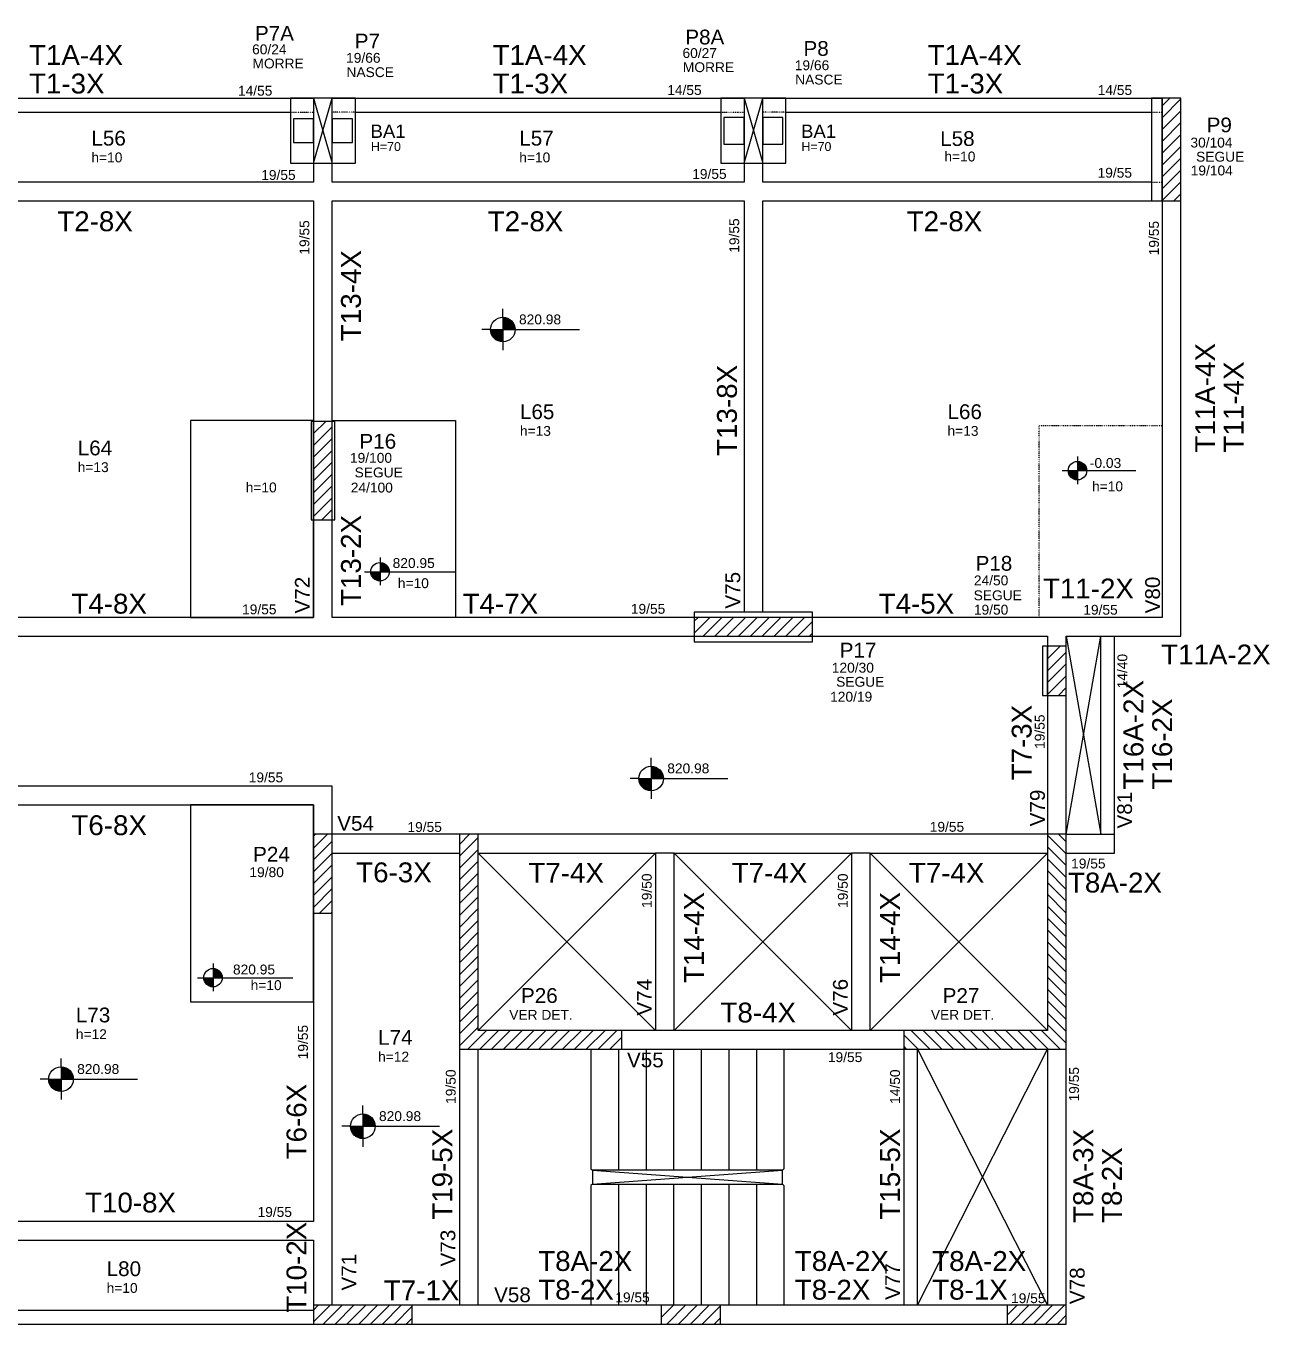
# Model space of a CAD drawing. Header units: millimetres. Extents: x 4248 to 7961, y 1155 to 5765.
# Drawn here: x 6698 to 7961, y 4436 to 5753 of the extents above; entities that cross this region are included whole.
import ezdxf

# ---------------------------------------------------------------- set-up
doc = ezdxf.new("R2010")
doc.units = ezdxf.units.MM
doc.linetypes.add('ESTILO_TQS_0004', pattern=[2, 0.5, -0.4, 0.1, -0.4, 0.1, -0.5])
for name, color, linetype in [('1', 1, 'Continuous'), ('3', 3, 'Continuous'), ('4', 4, 'Continuous'), ('7', 7, 'Continuous'), ('9', 9, 'Continuous')]:
    doc.layers.add(name, color=color, linetype=linetype)
doc.layers.add('NOME DA VIGA', color=6, linetype='Continuous', lineweight=25)
doc.styles.get("Standard").update_dxf_attribs({"font": 'arial.ttf'})

msp = doc.modelspace()

# ---------------------------------------------------------------- linework, layer by layer
at = {"layer": '1', "linetype": 'Continuous'}
for p, q in [((6990.22, 5613.87), (7009.22, 5679.87)), ((6990.22, 5679.87), (7009.22, 5613.87)), ((7427.22, 5613.87), (7446.22, 5679.87)), ((7427.22, 5679.87), (7446.22, 5613.87)), ((7754.22, 5133.87), (7789.22, 4932.87)), ((7754.22, 4932.87), (7789.22, 5133.87)), ((7157.22, 4733.87), (7337.22, 4913.87)), ((7157.22, 4913.87), (7337.22, 4733.87)), ((7157.22, 4733.87), (7337.22, 4913.87)), ((7157.22, 4913.87), (7337.22, 4733.87)), ((7356.22, 4733.87), (7536.22, 4913.87)), ((7356.22, 4913.87), (7536.22, 4733.87)), ((7356.22, 4733.87), (7536.22, 4913.87)), ((7356.22, 4913.87), (7536.22, 4733.87)), ((7555.22, 4733.87), (7735.22, 4913.87)), ((7555.22, 4913.87), (7735.22, 4733.87)), ((7555.22, 4733.87), (7735.22, 4913.87)), ((7555.22, 4913.87), (7735.22, 4733.87)), ((7603.22, 4454.87), (7735.22, 4714.87)), ((7603.22, 4714.87), (7735.22, 4454.87)), ((7603.22, 4454.87), (7735.22, 4714.87)), ((7603.22, 4714.87), (7735.22, 4454.87))]:
    msp.add_line(p, q, dxfattribs=at)
at = {"layer": '3', "color": 1, "linetype": 'Continuous'}
for p, q in [((6572.22, 5679.87), (6990.22, 5679.87)), ((7009.22, 5679.87), (7427.22, 5679.87)), ((7446.22, 5679.87), (7851.72, 5679.87)), ((6595.72, 5665.87), (6966.72, 5665.87)), ((7032.72, 5665.87), (7403.72, 5665.87)), ((7469.72, 5665.87), (7840.72, 5665.87)), ((7870.72, 5464.63), (7870.72, 5477.63)), ((6600.72, 4449.87), (6990.22, 4449.87)), ((6572.22, 4435.87), (6990.22, 4435.87))]:
    msp.add_line(p, q, dxfattribs=at)
at = {"layer": '3', "linetype": 'Continuous'}
for p, q in [((7851.72, 5672.17), (7859.42, 5679.87)), ((7851.72, 5660.15), (7870.72, 5679.15)), ((7851.72, 5648.13), (7870.72, 5667.13)), ((7851.72, 5636.11), (7870.72, 5655.11)), ((7851.72, 5624.09), (7870.72, 5643.09)), ((7851.72, 5612.07), (7870.72, 5631.07)), ((7851.72, 5600.05), (7870.72, 5619.05)), ((7851.72, 5588.03), (7870.72, 5607.03)), ((7851.72, 5576.01), (7870.72, 5595.01)), ((7863.6, 5575.87), (7870.72, 5582.98)), ((7182.35, 5457.6), (7182.35, 5466.19)), ((7182.35, 5457.6), (7182.35, 5432.6)), ((7182.35, 5457), (7186.2, 5457)), ((7182.35, 5456.2), (7188.1, 5456.2)), ((7182.35, 5455.41), (7189.43, 5455.41)), ((7182.35, 5454.62), (7190.46, 5454.62)), ((7169.85, 5445.1), (7161.14, 5445.1)), ((7169.85, 5445.1), (7194.85, 5445.1)), ((7182.35, 5444.31), (7169.85, 5444.31)), ((7182.35, 5443.52), (7169.95, 5443.52)), ((7182.35, 5442.73), (7170.08, 5442.73)), ((7182.35, 5441.93), (7170.26, 5441.93)), ((7182.35, 5441.14), (7170.5, 5441.14)), ((7182.35, 5453.83), (7191.31, 5453.83)), ((7182.35, 5453.03), (7192.02, 5453.03)), ((7182.35, 5452.24), (7192.62, 5452.24)), ((7182.35, 5451.45), (7193.12, 5451.45)), ((7182.35, 5450.65), (7193.55, 5450.65)), ((7182.35, 5449.86), (7193.91, 5449.86)), ((7182.35, 5449.07), (7194.21, 5449.07)), ((7182.35, 5448.28), (7194.44, 5448.28)), ((7182.35, 5447.48), (7194.62, 5447.48)), ((7182.35, 5446.69), (7194.75, 5446.69)), ((7182.35, 5445.9), (7194.85, 5445.9)), ((7194.85, 5445.1), (7260.16, 5445.1)), ((7182.35, 5440.35), (7170.79, 5440.35)), ((7182.35, 5439.55), (7171.15, 5439.55)), ((7182.35, 5438.76), (7171.58, 5438.76)), ((7182.35, 5437.97), (7172.09, 5437.97)), ((7182.35, 5437.18), (7172.69, 5437.18)), ((7182.35, 5436.38), (7173.4, 5436.38)), ((7182.35, 5435.59), (7174.25, 5435.59)), ((7182.35, 5434.8), (7175.28, 5434.8)), ((7182.35, 5434.01), (7176.6, 5434.01)), ((7182.35, 5433.21), (7178.5, 5433.21)), ((7182.35, 5432.6), (7182.35, 5424.38)), ((6990.22, 5339.59), (7002.5, 5351.87)), ((6990.22, 5351.61), (6990.48, 5351.87)), ((6990.22, 5327.57), (7009.22, 5346.57)), ((6990.22, 5315.55), (7009.22, 5334.55)), ((6990.22, 5303.53), (7009.22, 5322.53)), ((6990.22, 5291.5), (7009.22, 5310.5)), ((7765.66, 5316.41), (7765.66, 5288.21)), ((7765.66, 5311.31), (7765.66, 5292.56)), ((7765.66, 5310.85), (7768.55, 5310.85)), ((7765.66, 5310.26), (7769.98, 5310.26)), ((7765.66, 5309.67), (7770.97, 5309.67)), ((7765.66, 5309.07), (7771.75, 5309.07)), ((6990.22, 5279.48), (7009.22, 5298.48)), ((7750.02, 5301.93), (7824.79, 5301.93)), ((7756.29, 5301.93), (7775.04, 5301.93)), ((7765.66, 5301.34), (7756.29, 5301.34)), ((7765.66, 5300.75), (7756.37, 5300.75)), ((7765.66, 5300.15), (7756.46, 5300.15)), ((7765.66, 5299.56), (7756.6, 5299.56)), ((7765.66, 5298.96), (7756.77, 5298.96)), ((7765.66, 5298.37), (7757, 5298.37)), ((7765.66, 5297.77), (7757.26, 5297.77)), ((7765.66, 5297.18), (7757.59, 5297.18)), ((7765.66, 5296.58), (7757.97, 5296.58)), ((7765.66, 5295.99), (7758.42, 5295.99)), ((7765.66, 5308.48), (7772.38, 5308.48)), ((7765.66, 5307.88), (7772.91, 5307.88)), ((7765.66, 5307.29), (7773.36, 5307.29)), ((7765.66, 5306.69), (7773.74, 5306.69)), ((7765.66, 5306.1), (7774.07, 5306.1)), ((7765.66, 5305.5), (7774.33, 5305.5)), ((7765.66, 5304.91), (7774.56, 5304.91)), ((7765.66, 5304.31), (7774.73, 5304.31)), ((7765.66, 5303.72), (7774.87, 5303.72)), ((7765.66, 5303.12), (7774.96, 5303.12)), ((7765.66, 5302.53), (7775.04, 5302.53)), ((6990.22, 5267.46), (7009.22, 5286.46)), ((7765.66, 5295.39), (7758.95, 5295.39)), ((7765.66, 5294.8), (7759.58, 5294.8)), ((7765.66, 5294.2), (7760.36, 5294.2)), ((7765.66, 5293.61), (7761.35, 5293.61)), ((7765.66, 5293.02), (7762.78, 5293.02)), ((6990.22, 5255.44), (7009.22, 5274.44)), ((6998.67, 5251.87), (7009.22, 5262.42)), ((7057.65, 5213.82), (7057.65, 5185.61)), ((7057.65, 5208.72), (7057.65, 5189.97)), ((7057.65, 5208.26), (7060.53, 5208.26)), ((7057.65, 5207.67), (7061.96, 5207.67)), ((7057.65, 5207.07), (7062.95, 5207.07)), ((7057.65, 5206.48), (7063.73, 5206.48)), ((7057.65, 5205.88), (7064.36, 5205.88)), ((7057.65, 5205.29), (7064.89, 5205.29)), ((7057.65, 5204.69), (7065.34, 5204.69)), ((7057.65, 5204.1), (7065.72, 5204.1)), ((7042, 5199.34), (7133.57, 5199.34)), ((7048.27, 5199.34), (7067.02, 5199.34)), ((7057.65, 5198.75), (7048.27, 5198.75)), ((7057.65, 5198.15), (7048.35, 5198.15)), ((7057.65, 5197.56), (7048.44, 5197.56)), ((7057.65, 5196.96), (7048.58, 5196.96)), ((7057.65, 5196.37), (7048.76, 5196.37)), ((7057.65, 5195.77), (7048.98, 5195.77)), ((7057.65, 5195.18), (7049.25, 5195.18)), ((7057.65, 5194.58), (7049.57, 5194.58)), ((7057.65, 5193.99), (7049.95, 5193.99)), ((7057.65, 5193.4), (7050.4, 5193.4)), ((7057.65, 5192.8), (7050.93, 5192.8)), ((7057.65, 5192.21), (7051.57, 5192.21)), ((7057.65, 5191.61), (7052.34, 5191.61)), ((7057.65, 5191.02), (7053.33, 5191.02)), ((7057.65, 5203.5), (7066.05, 5203.5)), ((7057.65, 5202.91), (7066.32, 5202.91)), ((7057.65, 5202.32), (7066.54, 5202.32)), ((7057.65, 5201.72), (7066.71, 5201.72)), ((7057.65, 5201.13), (7066.85, 5201.13)), ((7057.65, 5200.53), (7066.95, 5200.53)), ((7057.65, 5199.94), (7067.02, 5199.94)), ((7057.65, 5190.42), (7054.76, 5190.42)), ((7376.72, 5137.07), (7392.52, 5152.87)), ((7376.72, 5149.09), (7380.5, 5152.87)), ((7385.54, 5133.87), (7404.54, 5152.87)), ((7397.56, 5133.87), (7416.56, 5152.87)), ((7409.58, 5133.87), (7428.58, 5152.87)), ((7421.6, 5133.87), (7440.6, 5152.87)), ((7433.62, 5133.87), (7452.62, 5152.87)), ((7445.64, 5133.87), (7464.64, 5152.87)), ((7457.67, 5133.87), (7476.67, 5152.87)), ((7469.69, 5133.87), (7488.69, 5152.87)), ((7481.71, 5133.87), (7496.72, 5148.88)), ((7493.73, 5133.87), (7496.72, 5136.86)), ((7735.22, 5110.9), (7748.19, 5123.87)), ((7735.22, 5122.92), (7736.16, 5123.87)), ((7735.22, 5098.88), (7754.22, 5117.88)), ((7735.22, 5086.86), (7754.22, 5105.86)), ((7735.22, 5074.84), (7754.22, 5093.84)), ((7746.27, 5073.87), (7754.22, 5081.82)), ((7332.85, 5001.97), (7332.85, 5010.55)), ((7332.85, 5001.97), (7332.85, 4976.97)), ((7332.85, 5001.36), (7336.7, 5001.36)), ((7332.85, 5000.57), (7338.6, 5000.57)), ((7332.85, 4999.78), (7339.93, 4999.78)), ((7332.85, 4998.98), (7340.96, 4998.98)), ((7332.85, 4998.19), (7341.81, 4998.19)), ((7332.85, 4997.4), (7342.52, 4997.4)), ((7332.85, 4996.6), (7343.12, 4996.6)), ((7332.85, 4995.81), (7343.62, 4995.81)), ((7332.85, 4995.02), (7344.05, 4995.02)), ((7332.85, 4994.23), (7344.41, 4994.23)), ((7332.85, 4993.43), (7344.71, 4993.43)), ((7320.35, 4989.47), (7311.64, 4989.47)), ((7320.35, 4989.47), (7345.35, 4989.47)), ((7332.85, 4988.68), (7320.35, 4988.68)), ((7332.85, 4987.88), (7320.45, 4987.88)), ((7332.85, 4987.09), (7320.58, 4987.09)), ((7332.85, 4986.3), (7320.76, 4986.3)), ((7332.85, 4985.51), (7321, 4985.51)), ((7332.85, 4984.71), (7321.29, 4984.71)), ((7332.85, 4983.92), (7321.65, 4983.92)), ((7332.85, 4983.13), (7322.08, 4983.13)), ((7332.85, 4982.33), (7322.59, 4982.33)), ((7332.85, 4981.54), (7323.19, 4981.54)), ((7332.85, 4980.75), (7323.9, 4980.75)), ((7332.85, 4979.96), (7324.75, 4979.96)), ((7332.85, 4992.64), (7344.94, 4992.64)), ((7332.85, 4991.85), (7345.13, 4991.85)), ((7332.85, 4991.06), (7345.25, 4991.06)), ((7332.85, 4990.26), (7345.35, 4990.26)), ((7345.35, 4989.47), (7410.66, 4989.47)), ((7332.85, 4979.16), (7325.78, 4979.16)), ((7332.85, 4978.37), (7327.11, 4978.37)), ((7332.85, 4977.58), (7329, 4977.58)), ((7332.85, 4976.97), (7332.85, 4968.75)), ((6990.22, 4918.86), (7004.23, 4932.87)), ((6990.22, 4930.88), (6992.21, 4932.87)), ((7138.22, 4922.61), (7148.48, 4932.87)), ((7138.22, 4910.59), (7157.22, 4929.59)), ((7735.22, 4932.08), (7754.22, 4913.08)), ((7746.45, 4932.87), (7754.22, 4925.1)), ((7754.22, 4932.87), (7803.22, 4932.87)), ((6990.22, 4906.84), (7009.22, 4925.84)), ((6990.22, 4894.82), (7009.22, 4913.82)), ((7138.22, 4898.57), (7157.22, 4917.57)), ((7735.22, 4920.06), (7754.22, 4901.06)), ((7754.22, 4913.87), (7803.22, 4913.87)), ((6990.22, 4882.8), (7009.22, 4901.8)), ((7138.22, 4886.55), (7157.22, 4905.55)), ((7735.22, 4908.04), (7754.22, 4889.04)), ((6990.22, 4870.78), (7009.22, 4889.78)), ((7138.22, 4874.53), (7157.22, 4893.53)), ((7735.22, 4896.02), (7754.22, 4877.02)), ((6990.22, 4858.76), (7009.22, 4877.76)), ((7138.22, 4862.51), (7157.22, 4881.51)), ((7735.22, 4884), (7754.22, 4865)), ((6996.35, 4852.87), (7009.22, 4865.73)), ((7138.22, 4850.48), (7157.22, 4869.48)), ((7735.22, 4871.98), (7754.22, 4852.98)), ((7008.37, 4852.87), (7009.22, 4853.71)), ((7138.22, 4838.46), (7157.22, 4857.46)), ((7735.22, 4859.96), (7754.22, 4840.96)), ((7138.22, 4826.44), (7157.22, 4845.44)), ((7735.22, 4847.93), (7754.22, 4828.93)), ((7735.22, 4835.91), (7754.22, 4816.91)), ((7138.22, 4814.42), (7157.22, 4833.42)), ((7735.22, 4823.89), (7754.22, 4804.89)), ((7138.22, 4802.4), (7157.22, 4821.4)), ((7138.22, 4790.38), (7157.22, 4809.38)), ((7735.22, 4811.87), (7754.22, 4792.87)), ((6888.14, 4801.87), (6888.14, 4773.67)), ((6888.14, 4796.77), (6888.14, 4778.02)), ((6888.14, 4796.31), (6891.02, 4796.31)), ((6888.14, 4795.72), (6892.45, 4795.72)), ((7138.22, 4778.36), (7157.22, 4797.36)), ((7735.22, 4799.85), (7754.22, 4780.85)), ((6872.49, 4787.39), (6969.17, 4787.39)), ((6878.76, 4787.39), (6897.51, 4787.39)), ((6888.14, 4786.8), (6878.76, 4786.8)), ((6888.14, 4786.21), (6878.84, 4786.21)), ((6888.14, 4785.61), (6878.93, 4785.61)), ((6888.14, 4785.02), (6879.07, 4785.02)), ((6888.14, 4784.42), (6879.24, 4784.42)), ((6888.14, 4783.83), (6879.47, 4783.83)), ((6888.14, 4783.23), (6879.74, 4783.23)), ((6888.14, 4782.64), (6880.06, 4782.64)), ((6888.14, 4795.12), (6893.44, 4795.12)), ((6888.14, 4794.53), (6894.22, 4794.53)), ((6888.14, 4793.94), (6894.85, 4793.94)), ((6888.14, 4793.34), (6895.38, 4793.34)), ((6888.14, 4792.75), (6895.83, 4792.75)), ((6888.14, 4792.15), (6896.21, 4792.15)), ((6888.14, 4791.56), (6896.54, 4791.56)), ((6888.14, 4790.96), (6896.81, 4790.96)), ((6888.14, 4790.37), (6897.03, 4790.37)), ((6888.14, 4789.77), (6897.2, 4789.77)), ((6888.14, 4789.18), (6897.34, 4789.18)), ((6888.14, 4788.58), (6897.44, 4788.58)), ((6888.14, 4787.99), (6897.51, 4787.99)), ((7138.22, 4766.34), (7157.22, 4785.34)), ((7735.22, 4787.83), (7754.22, 4768.83)), ((6888.14, 4782.04), (6880.44, 4782.04)), ((6888.14, 4781.45), (6880.89, 4781.45)), ((6888.14, 4780.85), (6881.42, 4780.85)), ((6888.14, 4780.26), (6882.06, 4780.26)), ((6888.14, 4779.66), (6882.83, 4779.66)), ((6888.14, 4779.07), (6883.82, 4779.07)), ((6888.14, 4778.48), (6885.25, 4778.48)), ((7138.22, 4754.32), (7157.22, 4773.32)), ((7735.22, 4775.81), (7754.22, 4756.81)), ((7138.22, 4742.3), (7157.22, 4761.3)), ((7735.22, 4763.79), (7754.22, 4744.79)), ((7138.22, 4730.28), (7157.22, 4749.28)), ((7735.22, 4751.77), (7754.22, 4732.77)), ((7138.22, 4718.26), (7157.22, 4737.26)), ((7146.85, 4714.87), (7165.85, 4733.87)), ((7158.87, 4714.87), (7177.87, 4733.87)), ((7170.89, 4714.87), (7189.89, 4733.87)), ((7182.92, 4714.87), (7201.92, 4733.87)), ((7194.94, 4714.87), (7213.94, 4733.87)), ((7206.96, 4714.87), (7225.96, 4733.87)), ((7218.98, 4714.87), (7237.98, 4733.87)), ((7231, 4714.87), (7250, 4733.87)), ((7243.02, 4714.87), (7262.02, 4733.87)), ((7255.04, 4714.87), (7274.04, 4733.87)), ((7267.06, 4714.87), (7286.06, 4733.87)), ((7279.08, 4714.87), (7298.08, 4733.87)), ((7589.22, 4729.48), (7603.82, 4714.87)), ((7596.84, 4733.87), (7615.84, 4714.87)), ((7608.87, 4733.87), (7627.87, 4714.87)), ((7620.89, 4733.87), (7639.89, 4714.87)), ((7632.91, 4733.87), (7651.91, 4714.87)), ((7644.93, 4733.87), (7663.93, 4714.87)), ((7656.95, 4733.87), (7675.95, 4714.87)), ((7668.97, 4733.87), (7687.97, 4714.87)), ((7680.99, 4733.87), (7699.99, 4714.87)), ((7693.01, 4733.87), (7712.01, 4714.87)), ((7705.03, 4733.87), (7724.03, 4714.87)), ((7717.05, 4733.87), (7736.05, 4714.87)), ((7729.07, 4733.87), (7748.07, 4714.87)), ((7735.22, 4739.75), (7754.22, 4720.75)), ((7291.1, 4714.87), (7303.22, 4726.99)), ((7589.22, 4717.46), (7591.8, 4714.87)), ((6733.83, 4696.85), (6733.83, 4705.43)), ((7303.12, 4714.87), (7303.22, 4714.96)), ((6733.83, 4696.85), (6733.83, 4671.85)), ((6733.83, 4696.24), (6737.68, 4696.24)), ((6733.83, 4695.45), (6739.58, 4695.45)), ((6733.83, 4694.66), (6740.9, 4694.66)), ((6733.83, 4693.87), (6741.94, 4693.87)), ((6733.83, 4693.07), (6742.79, 4693.07)), ((6733.83, 4692.28), (6743.49, 4692.28)), ((6733.83, 4691.49), (6744.09, 4691.49)), ((6733.83, 4690.69), (6744.6, 4690.69)), ((6733.83, 4689.9), (6745.03, 4689.9)), ((6721.33, 4684.35), (6712.62, 4684.35)), ((6721.33, 4684.35), (6746.33, 4684.35)), ((6733.83, 4683.56), (6721.33, 4683.56)), ((6733.83, 4682.77), (6721.43, 4682.77)), ((6733.83, 4681.97), (6721.56, 4681.97)), ((6733.83, 4681.18), (6721.74, 4681.18)), ((6733.83, 4680.39), (6721.98, 4680.39)), ((6733.83, 4679.59), (6722.27, 4679.59)), ((6733.83, 4678.8), (6722.63, 4678.8)), ((6733.83, 4678.01), (6723.06, 4678.01)), ((6733.83, 4677.22), (6723.57, 4677.22)), ((6733.83, 4689.11), (6745.39, 4689.11)), ((6733.83, 4688.32), (6745.69, 4688.32)), ((6733.83, 4687.52), (6745.92, 4687.52)), ((6733.83, 4686.73), (6746.1, 4686.73)), ((6733.83, 4685.94), (6746.23, 4685.94)), ((6733.83, 4685.14), (6746.33, 4685.14)), ((6746.33, 4684.35), (6811.64, 4684.35)), ((6733.83, 4676.42), (6724.17, 4676.42)), ((6733.83, 4675.63), (6724.88, 4675.63)), ((6733.83, 4674.84), (6725.72, 4674.84)), ((6733.83, 4674.04), (6726.76, 4674.04)), ((6733.83, 4673.25), (6728.08, 4673.25)), ((6733.83, 4672.46), (6729.98, 4672.46)), ((6733.83, 4671.85), (6733.83, 4663.63)), ((7040.23, 4649.05), (7040.23, 4657.63)), ((7040.23, 4649.05), (7040.23, 4624.05)), ((7040.23, 4648.45), (7044.08, 4648.45)), ((7040.23, 4647.65), (7045.98, 4647.65)), ((7040.23, 4646.86), (7047.3, 4646.86)), ((7040.23, 4646.07), (7048.34, 4646.07)), ((7040.23, 4645.27), (7049.18, 4645.27)), ((7040.23, 4644.48), (7049.89, 4644.48)), ((7040.23, 4643.69), (7050.49, 4643.69)), ((7040.23, 4642.9), (7051, 4642.9)), ((7040.23, 4642.1), (7051.43, 4642.1)), ((7040.23, 4641.31), (7051.79, 4641.31)), ((7040.23, 4640.52), (7052.08, 4640.52)), ((7040.23, 4639.72), (7052.32, 4639.72)), ((7040.23, 4638.93), (7052.5, 4638.93)), ((7040.23, 4638.14), (7052.63, 4638.14)), ((7040.23, 4637.35), (7052.73, 4637.35)), ((7027.73, 4636.55), (7019.02, 4636.55)), ((7027.73, 4636.55), (7052.73, 4636.55)), ((7040.23, 4635.76), (7027.73, 4635.76)), ((7040.23, 4634.97), (7027.83, 4634.97)), ((7040.23, 4634.17), (7027.96, 4634.17)), ((7040.23, 4633.38), (7028.14, 4633.38)), ((7040.23, 4632.59), (7028.38, 4632.59)), ((7040.23, 4631.8), (7028.67, 4631.8)), ((7040.23, 4631), (7029.03, 4631)), ((7040.23, 4630.21), (7029.46, 4630.21)), ((7040.23, 4629.42), (7029.97, 4629.42)), ((7040.23, 4628.62), (7030.57, 4628.62)), ((7040.23, 4627.83), (7031.28, 4627.83)), ((7040.23, 4627.04), (7032.12, 4627.04)), ((7040.23, 4626.25), (7033.16, 4626.25)), ((7040.23, 4625.45), (7034.48, 4625.45)), ((7040.23, 4624.66), (7036.38, 4624.66)), ((7040.23, 4624.05), (7040.23, 4615.83)), ((7052.73, 4636.55), (7118.04, 4636.55)), ((6990.22, 4438.03), (7007.06, 4454.87)), ((6990.22, 4450.05), (6995.04, 4454.87)), ((7000.08, 4435.87), (7019.08, 4454.87)), ((7012.1, 4435.87), (7031.1, 4454.87)), ((7024.12, 4435.87), (7043.12, 4454.87)), ((7036.14, 4435.87), (7055.14, 4454.87)), ((7048.16, 4435.87), (7067.16, 4454.87)), ((7060.19, 4435.87), (7079.19, 4454.87)), ((7072.21, 4435.87), (7090.22, 4453.88)), ((7343.22, 4442.42), (7355.66, 4454.87)), ((7343.22, 4454.44), (7343.64, 4454.87)), ((7348.69, 4435.87), (7367.69, 4454.87)), ((7360.71, 4435.87), (7379.71, 4454.87)), ((7372.73, 4435.87), (7391.73, 4454.87)), ((7384.75, 4435.87), (7403.22, 4454.34)), ((7694.22, 4444.82), (7704.27, 4454.87)), ((7697.29, 4435.87), (7716.29, 4454.87)), ((7709.31, 4435.87), (7728.31, 4454.87)), ((7721.33, 4435.87), (7740.33, 4454.87)), ((7733.35, 4435.87), (7752.35, 4454.87)), ((7084.23, 4435.87), (7090.22, 4441.86)), ((7396.77, 4435.87), (7403.22, 4442.32)), ((7745.37, 4435.87), (7754.22, 4444.72))]:
    msp.add_line(p, q, dxfattribs=at)
at = {"layer": '3', "linetype": 'ESTILO_TQS_0004'}
for p, q in [((6966.72, 5665.87), (6990.22, 5665.87)), ((7032.72, 5665.87), (7009.22, 5665.87)), ((7403.72, 5665.87), (7427.22, 5665.87)), ((7469.72, 5665.87), (7446.22, 5665.87)), ((7840.72, 5665.87), (7851.72, 5665.87)), ((7840.72, 5594.87), (7851.72, 5594.87))]:
    msp.add_line(p, q, dxfattribs=at)
at = {"layer": '3', "linetype": 'Continuous'}
for points in [[(6966.72, 5613.87), (7032.72, 5613.87), (7032.72, 5679.87), (6966.72, 5679.87), (6966.72, 5613.87)], [(7403.72, 5613.87), (7469.72, 5613.87), (7469.72, 5679.87), (7403.72, 5679.87), (7403.72, 5613.87)], [(6990.22, 5613.87), (6990.22, 5594.87)], [(7009.22, 5594.87), (7009.22, 5613.87)], [(7427.22, 5613.87), (7427.22, 5594.87)], [(7446.22, 5594.87), (7446.22, 5613.87)], [(7851.72, 5152.87), (7744.72, 5152.87)], [(7851.72, 5152.87), (7744.72, 5152.87)], [(7735.22, 5133.87), (7735.22, 5123.87)], [(7754.22, 5123.87), (7754.22, 5133.87)], [(7009.22, 4932.87), (7009.22, 4981.87)], [(6990.22, 4962.87), (6865.22, 4962.87), (6865.22, 4762.87), (6990.22, 4762.87), (6990.22, 4962.87)], [(6990.22, 4962.87), (6990.22, 4932.87)], [(6990.22, 4962.87), (6990.22, 4932.87)], [(7356.22, 4913.87), (7337.22, 4913.87)], [(7555.22, 4913.87), (7536.22, 4913.87)], [(7356.22, 4733.87), (7337.22, 4733.87)], [(7555.22, 4733.87), (7536.22, 4733.87)], [(7157.22, 4454.87), (7138.22, 4454.87)], [(7603.22, 4454.87), (7589.22, 4454.87)]]:
    msp.add_lwpolyline(points, dxfattribs=at)
at = {"layer": '3', "color": 1, "linetype": 'Continuous'}
for points in [[(6990.22, 5594.87), (6572.22, 5594.87)], [(7427.22, 5594.87), (7009.22, 5594.87)], [(7840.72, 5594.87), (7446.22, 5594.87)], [(6572.22, 5575.87), (6990.22, 5575.87)], [(6990.22, 5575.87), (6990.22, 5351.87)], [(7009.22, 5575.87), (7427.22, 5575.87)], [(7009.22, 5351.87), (7009.22, 5575.87)], [(7427.22, 5575.87), (7427.22, 5158.37)], [(7446.22, 5575.87), (7840.72, 5575.87)], [(7446.22, 5158.37), (7446.22, 5575.87)], [(7851.72, 5575.87), (7851.72, 5152.87)], [(7851.72, 5575.87), (7851.72, 5213.87)], [(7870.72, 5133.87), (7870.72, 5575.87)], [(6865.22, 5152.87), (6990.22, 5152.87), (6990.22, 5352.87), (6865.22, 5352.87), (6865.22, 5152.87)], [(7009.22, 5352.87), (7134.22, 5352.87), (7134.22, 5152.87), (7009.22, 5152.87), (7009.22, 5352.87)], [(6990.22, 5251.87), (6990.22, 5152.87)], [(6990.22, 5251.87), (6990.22, 5152.87)], [(7009.22, 5152.87), (7009.22, 5251.87)], [(7009.22, 5152.87), (7009.22, 5251.87)], [(6990.22, 5152.87), (6572.22, 5152.87)], [(7376.72, 5152.87), (7009.22, 5152.87)], [(7744.72, 5152.87), (7496.72, 5152.87)], [(6562.72, 5133.87), (6999.72, 5133.87)], [(6999.72, 5133.87), (7376.72, 5133.87)], [(7496.72, 5133.87), (7735.22, 5133.87)], [(7754.22, 5133.87), (7870.72, 5133.87)], [(7789.22, 4932.87), (7789.22, 5133.87)], [(7803.22, 4913.87), (7803.22, 5133.87)], [(7735.22, 5073.87), (7735.22, 4932.87)], [(7754.22, 4932.87), (7754.22, 5073.87)], [(7009.22, 4981.87), (6562.72, 4981.87)], [(6572.22, 4962.87), (6990.22, 4962.87)], [(7138.22, 4932.87), (7009.22, 4932.87)], [(7346.72, 4932.87), (7157.22, 4932.87)], [(7545.72, 4932.87), (7346.72, 4932.87)], [(7735.22, 4932.87), (7545.72, 4932.87)], [(7009.22, 4913.87), (7138.22, 4913.87)], [(7157.22, 4913.87), (7337.22, 4913.87)], [(7337.22, 4913.87), (7337.22, 4733.87)], [(7356.22, 4913.87), (7536.22, 4913.87)], [(7356.22, 4733.87), (7356.22, 4913.87)], [(7536.22, 4913.87), (7536.22, 4733.87)], [(7555.22, 4913.87), (7735.22, 4913.87)], [(7555.22, 4733.87), (7555.22, 4913.87)], [(6990.22, 4852.87), (6990.22, 4539.87)], [(7009.22, 4454.87), (7009.22, 4852.87)], [(7337.22, 4733.87), (7303.22, 4733.87)], [(7536.22, 4733.87), (7356.22, 4733.87)], [(7589.22, 4733.87), (7555.22, 4733.87)], [(7138.22, 4714.87), (7138.22, 4454.87)], [(7157.22, 4454.87), (7157.22, 4714.87)], [(7303.22, 4714.87), (7545.72, 4714.87)], [(7545.72, 4714.87), (7589.22, 4714.87)], [(7589.22, 4714.87), (7589.22, 4454.87)], [(7603.22, 4454.87), (7603.22, 4714.87)], [(7735.22, 4714.87), (7735.22, 4454.87)], [(7754.22, 4454.87), (7754.22, 4714.87)], [(6990.22, 4539.87), (6572.22, 4539.87)], [(6572.22, 4520.87), (6990.22, 4520.87)], [(6990.22, 4520.87), (6990.22, 4454.87)], [(7138.22, 4454.87), (7090.22, 4454.87)], [(7343.22, 4454.87), (7157.22, 4454.87)], [(7589.22, 4454.87), (7403.22, 4454.87)], [(7694.22, 4454.87), (7603.22, 4454.87)], [(7090.22, 4435.87), (7147.72, 4435.87)], [(7147.72, 4435.87), (7343.22, 4435.87)], [(7403.22, 4435.87), (7596.22, 4435.87)], [(7596.22, 4435.87), (7694.22, 4435.87)]]:
    msp.add_lwpolyline(points, dxfattribs=at)
at = {"layer": '3', "linetype": 'ESTILO_TQS_0004'}
msp.add_lwpolyline([(7726.72, 5347.87), (7851.72, 5347.87), (7851.72, 5152.87), (7726.72, 5152.87), (7726.72, 5347.87)], dxfattribs=at)
at = {"layer": '3', "linetype": 'Continuous'}
for centre, radius in [((7182.35, 5445.1), 12.5), ((7765.66, 5301.93), 9.38), ((7057.65, 5199.34), 9.38), ((7332.85, 4989.47), 12.5), ((6888.14, 4787.39), 9.38), ((6733.83, 4684.35), 12.5), ((7040.23, 4636.55), 12.5)]:
    msp.add_circle(centre, radius, dxfattribs=at)
at = {"layer": '7', "linetype": 'Continuous'}
for points in [[(6990.22, 5613.87), (7009.22, 5613.87), (7009.22, 5679.87), (6990.22, 5679.87), (6990.22, 5613.87)], [(7427.22, 5613.87), (7446.22, 5613.87), (7446.22, 5679.87), (7427.22, 5679.87), (7427.22, 5613.87)], [(7851.72, 5679.87), (7840.72, 5679.87), (7840.72, 5575.87), (7851.72, 5575.87), (7851.72, 5679.87)], [(7851.72, 5575.87), (7870.72, 5575.87), (7870.72, 5679.87), (7851.72, 5679.87), (7851.72, 5575.87)], [(6990.22, 5658.87), (6969.72, 5658.87), (6969.72, 5634.87), (6990.22, 5634.87), (6990.22, 5658.87)], [(7029.72, 5658.87), (7009.22, 5658.87), (7009.22, 5634.87), (7029.72, 5634.87), (7029.72, 5658.87)], [(7427.22, 5660.37), (7406.72, 5660.37), (7406.72, 5633.37), (7427.22, 5633.37), (7427.22, 5660.37)], [(7466.72, 5660.37), (7446.22, 5660.37), (7446.22, 5633.37), (7466.72, 5633.37), (7466.72, 5660.37)], [(6987.72, 5251.87), (7011.72, 5251.87), (7011.72, 5351.87), (6987.72, 5351.87), (6987.72, 5251.87)], [(6990.22, 5251.87), (7009.22, 5251.87), (7009.22, 5351.87), (6990.22, 5351.87), (6990.22, 5251.87)], [(7376.72, 5128.37), (7496.72, 5128.37), (7496.72, 5158.37), (7376.72, 5158.37), (7376.72, 5128.37)], [(7376.72, 5133.87), (7496.72, 5133.87), (7496.72, 5152.87), (7376.72, 5152.87), (7376.72, 5133.87)], [(7735.22, 5123.87), (7730.22, 5123.87), (7730.22, 5073.87), (7735.22, 5073.87), (7735.22, 5123.87)], [(7735.22, 5073.87), (7754.22, 5073.87), (7754.22, 5123.87), (7735.22, 5123.87), (7735.22, 5073.87)], [(6990.22, 4852.87), (7009.22, 4852.87), (7009.22, 4932.87), (6990.22, 4932.87), (6990.22, 4852.87)], [(7138.22, 4714.87), (7303.22, 4714.87), (7303.22, 4733.87), (7157.22, 4733.87), (7157.22, 4932.87), (7138.22, 4932.87), (7138.22, 4714.87)], [(7754.22, 4714.87), (7754.22, 4932.87), (7735.22, 4932.87), (7735.22, 4733.87), (7589.22, 4733.87), (7589.22, 4714.87), (7754.22, 4714.87)], [(6990.22, 4435.87), (7090.22, 4435.87), (7090.22, 4454.87), (6990.22, 4454.87), (6990.22, 4435.87)], [(7343.22, 4435.87), (7403.22, 4435.87), (7403.22, 4454.87), (7343.22, 4454.87), (7343.22, 4435.87)], [(7694.22, 4435.87), (7754.22, 4435.87), (7754.22, 4454.87), (7694.22, 4454.87), (7694.22, 4435.87)]]:
    msp.add_lwpolyline(points, dxfattribs=at)
at = {"layer": '9', "linetype": 'Continuous'}
for p, q in [((7271.72, 4714.87), (7271.72, 4593.37)), ((7299.72, 4714.87), (7299.72, 4591.87)), ((7327.72, 4714.87), (7327.72, 4591.87)), ((7355.72, 4714.87), (7355.72, 4591.87)), ((7383.72, 4714.87), (7383.72, 4591.87)), ((7411.72, 4714.87), (7411.72, 4591.87)), ((7439.72, 4714.87), (7439.72, 4591.87)), ((7467.72, 4714.87), (7467.72, 4593.37)), ((7271.72, 4593.37), (7273.22, 4591.87)), ((7273.22, 4591.87), (7466.22, 4577.87)), ((7273.22, 4577.87), (7466.22, 4591.87)), ((7466.22, 4591.87), (7467.72, 4593.37)), ((7273.22, 4577.87), (7271.72, 4576.37)), ((7271.72, 4576.37), (7271.72, 4454.87)), ((7299.72, 4577.87), (7299.72, 4454.87)), ((7327.72, 4577.87), (7327.72, 4454.87)), ((7355.72, 4577.87), (7355.72, 4454.87)), ((7383.72, 4577.87), (7383.72, 4454.87)), ((7411.72, 4577.87), (7411.72, 4454.87)), ((7439.72, 4577.87), (7439.72, 4454.87)), ((7466.22, 4577.87), (7467.72, 4576.37)), ((7467.72, 4576.37), (7467.72, 4454.87))]:
    msp.add_line(p, q, dxfattribs=at)
msp.add_lwpolyline([(7273.22, 4577.87), (7466.22, 4577.87), (7466.22, 4591.87), (7273.22, 4591.87), (7273.22, 4577.87)], dxfattribs=at)

# ---------------------------------------------------------------- texts
at = {"layer": '3', "color": 2, "linetype": 'Continuous'}
for s, height, p in [('60/24', 10, (6927.82, 5724.51)), ('60/27', 10, (7364.71, 5720.75)), ('MORRE', 10, (6928.21, 5710.16)), ('19/66', 10, (7023.24, 5715.89)), ('19/66', 10, (7478.72, 5708.38)), ('NASCE', 10, (7023.63, 5701.35)), ('MORRE', 10, (7365.1, 5706.4)), ('14/55', 10, (6913.43, 5682.51)), ('14/55', 10, (7349.19, 5683.19)), ('NASCE', 10, (7479.11, 5693.84)), ('14/55', 10, (7786.19, 5683.19)), ('30/104', 10, (7880.3, 5629.9)), ('h=10', 10, (6764.68, 5614.84)), ('H=70', 9, (7048.45, 5626.37)), ('h=10', 10, (7199.01, 5614.84)), ('H=70', 9, (7485.45, 5626.37)), ('h=10', 10, (7630.57, 5615.76)), ('SEGUE', 10, (7886.06, 5615.55)), ('19/104', 10, (7880.59, 5601.58)), ('19/55', 10, (6937.05, 5597.01)), ('19/55', 10, (7374.55, 5598.02)), ('19/55', 10, (7786.05, 5599.26)), ('820.98', 10, (7198.76, 5450.43)), ('h=13', 10, (7199.69, 5337.29)), ('h=13', 10, (7633.7, 5337.29)), ('h=13', 10, (6750.8, 5300.47)), ('19/100', 10, (7027.13, 5309.93)), ('-0.03', 10, (7778.22, 5304.74)), ('SEGUE', 10, (7031.89, 5295.11)), ('h=10', 10, (6921.31, 5279.91)), ('24/100', 10, (7027.98, 5279.78)), ('h=10', 10, (7780.42, 5281.03)), ('820.95', 10, (7070.5, 5203.15)), ('h=10', 10, (7075.79, 5182.76)), ('24/50', 10, (7660.5, 5185.54)), ('SEGUE', 10, (7660.27, 5170.45)), ('19/55', 10, (6917.64, 5156.17)), ('19/55', 10, (7312.27, 5156.7)), ('19/50', 10, (7660.5, 5155.83)), ('19/55', 10, (7771.55, 5155.76)), ('120/30', 10, (7516.28, 5096.98)), ('SEGUE', 10, (7520.69, 5082.67)), ('120/19', 10, (7514.57, 5067.54)), ('19/55', 10, (6924.41, 4985.62)), ('820.98', 10, (7349.26, 4994.79)), ('19/55', 10, (7085.53, 4935.3)), ('19/55', 10, (7615.68, 4935.48)), ('19/55', 10, (7759.23, 4898.25)), ('19/80', 10, (6925.1, 4889.44)), ('820.95', 10, (6908.39, 4790.69)), ('h=10', 10, (6926.35, 4774.79)), ('VER DET.', 10, (7188.86, 4744.7)), ('VER DET.', 10, (7616.87, 4744.7)), ('h=12', 10, (6748.91, 4725.04)), ('h=12', 10, (7055.71, 4702.24)), ('19/55', 10, (7512.27, 4701.73)), ('820.98', 10, (6750.24, 4689.67)), ('820.98', 10, (7056.63, 4641.88)), ('19/55', 10, (6933.32, 4544.58)), ('h=10', 10, (6780.15, 4467.5)), ('19/55', 10, (7296.49, 4457.92)), ('19/55', 10, (7698.22, 4457.1))]:
    msp.add_text(s, height=height, dxfattribs=at).set_placement(p)
for s, p in [('19/55', (6985.94, 5521.1)), ('19/55', (7422.27, 5523.04)), ('19/55', (7848.26, 5520.43)), ('14/40', (7816.25, 5080.99)), ('19/55', (7732.34, 5019.52)), ('19/50', (7333.47, 4858.17)), ('19/50', (7532.47, 4858.17)), ('19/55', (6984.45, 4704.5)), ('19/50', (7134.47, 4659.3)), ('14/50', (7585.47, 4659.3)), ('19/55', (7767.18, 4661.74))]:
    msp.add_text(s, height=10, rotation=90, dxfattribs=at).set_placement(p)
at = {"layer": '4', "linetype": 'Continuous'}
for s, height, p in [('P7A', 15, (6930.69, 5738.25)), ('P7', 15, (7032.05, 5730.42)), ('P8A', 15, (7367.57, 5734.49)), ('P8', 15, (7487.53, 5722.91)), ('BA1', 13.5, (7048.02, 5639.63)), ('BA1', 13.5, (7485.02, 5639.63)), ('P9', 15, (7896.76, 5645.33)), ('L56', 15, (6764.68, 5631.84)), ('L57', 15, (7199.01, 5631.84)), ('L58', 15, (7626.27, 5631.47)), ('L65', 15, (7199.69, 5354.29)), ('L66', 15, (7633.7, 5354.29)), ('P16', 15, (7036.78, 5324.23)), ('L64', 15, (6750.8, 5317.47)), ('P18', 15, (7662.21, 5200.39)), ('P17', 15, (7524.26, 5112.29)), ('V54', 15, (7014.23, 4936.56)), ('P24', 15, (6928.84, 4905.15)), ('P26', 15, (7200.77, 4761.75)), ('P27', 15, (7628.77, 4761.75)), ('L73', 15, (6748.91, 4742.04)), ('L74', 15, (7055.71, 4719.24)), ('V55', 15, (7308.37, 4696.41)), ('L80', 15, (6780.15, 4484.5)), ('V58', 15, (7173.48, 4458.05))]:
    msp.add_text(s, height=height, dxfattribs=at).set_placement(p)
for s, p in [('V72', (6986.32, 5156.97)), ('V75', (7423.3, 5161.89)), ('V80', (7849.4, 5157.1)), ('V79', (7732.54, 4940.93)), ('V81', (7820.97, 4938.75)), ('V74', (7333.47, 4748.87)), ('V76', (7532.47, 4748.87)), ('V73', (7134.09, 4494.3)), ('V71', (7033.57, 4469.87)), ('V77', (7585.47, 4460.28)), ('V78', (7772.86, 4456.07))]:
    msp.add_text(s, height=15, rotation=90, dxfattribs=at).set_placement(p)
at = {"layer": 'NOME DA VIGA', "color": 6, "linetype": 'Continuous'}
for s, p in [('T1A-4X', (6701.35, 5713.66)), ('T1A-4X', (7171.89, 5713.66)), ('T1A-4X', (7613.63, 5713.66)), ('T1-3X', (6701.35, 5684.73)), ('T1-3X', (7171.89, 5684.73)), ('T1-3X', (7613.63, 5684.73)), ('T2-8X', (6730.03, 5544.93)), ('T2-8X', (7167.03, 5544.93)), ('T2-8X', (7592.28, 5544.93)), ('T11-2X', (7730.6, 5172.24)), ('T4-8X', (6744.37, 5156.85)), ('T4-7X', (7141.44, 5156.85)), ('T4-5X', (7563.8, 5156.85)), ('T11A-2X', (7850.59, 5105.26)), ('T6-8X', (6744.37, 4932.03)), ('T6-3X', (7033.47, 4884.19)), ('T7-4X', (7208.31, 4883.76)), ('T7-4X', (7414.71, 4883.76)), ('T7-4X', (7594.5, 4883.76)), ('T8A-2X', (7755.96, 4873.82)), ('T8-4X', (7403.25, 4741.91)), ('T10-8X', (6758.22, 4549.08)), ('T8A-2X', (7218.25, 4489.77)), ('T8A-2X', (7478.72, 4489.77)), ('T8A-2X', (7618.18, 4489.77)), ('T7-1X', (7061.53, 4459.99)), ('T8-2X', (7218.25, 4460.64)), ('T8-2X', (7478.72, 4460.64)), ('T8-1X', (7618.18, 4460.64))]:
    msp.add_text(s, height=20.16, dxfattribs=at).set_placement(p)
for s, p in [('T13-4X', (7038.25, 5433.37)), ('T11A-4X', (7905.29, 5320.35)), ('T13-8X', (7419.93, 5316.94)), ('T11-4X', (7934.22, 5320.35)), ('T13-2X', (7038.25, 5164.62)), ('T16A-2X', (7832.52, 4978.32)), ('T7-3X', (7719.09, 4987.55)), ('T16-2X', (7861.65, 4978.32)), ('T14-4X', (7386.45, 4781.92)), ('T14-4X', (7585.45, 4781.92)), ('T6-6X', (6982.93, 4602.99)), ('T19-5X', (7130.93, 4541.72)), ('T15-5X', (7585.45, 4541.88)), ('T8A-3X', (7781.59, 4538.46)), ('T8-2X', (7810.72, 4538.46)), ('T10-2X', (6982.93, 4447.32))]:
    msp.add_text(s, height=20.16, rotation=90, dxfattribs=at).set_placement(p)

doc.saveas('drawing.dxf')
